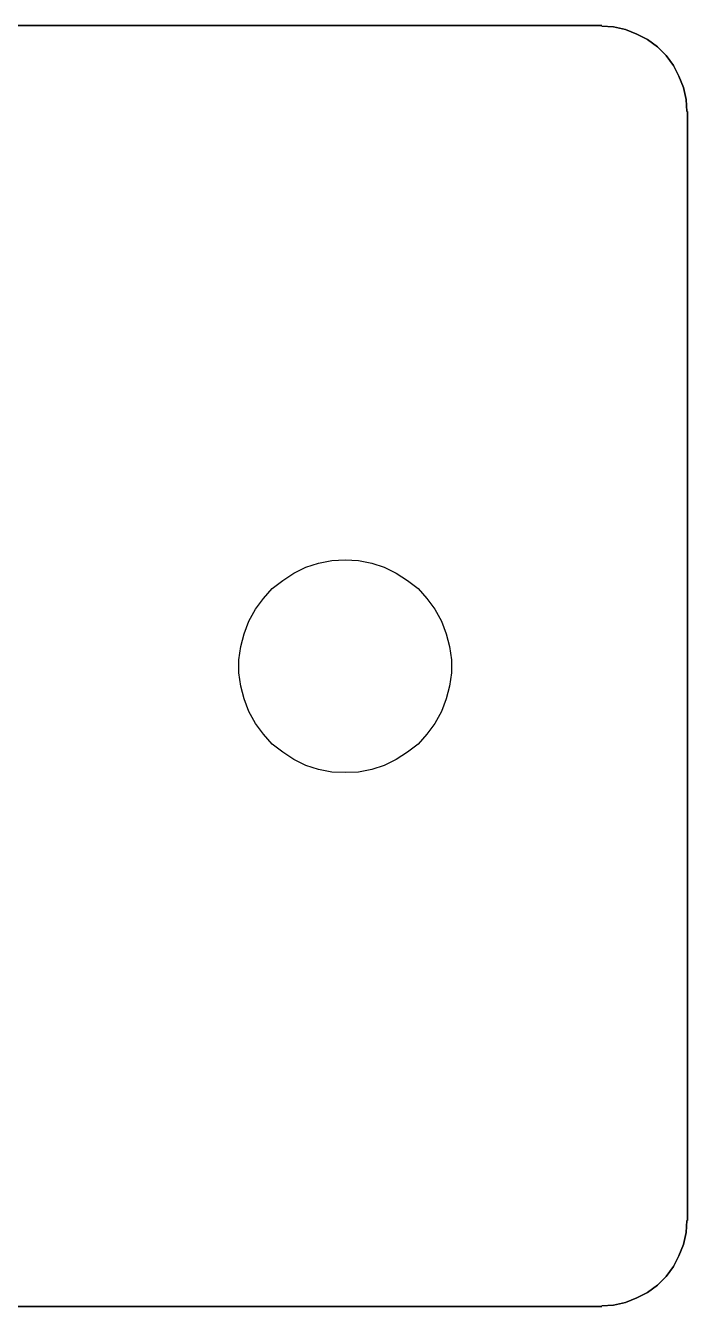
# Model space of a CAD drawing. Header units: millimetres. Extents: x 151130 to 215929, y 2134 to 34533.
# Drawn here: x 163347.33 to 163362.82, y 21972.86 to 22002.84 of the extents above; entities that cross this region are included whole.
import ezdxf

# ---------------------------------------------------------------- set-up
doc = ezdxf.new("R2010")
doc.units = ezdxf.units.MM
doc.layers.add('OH!-Furniture', color=7, linetype='Continuous')

# ---------------------------------------------------------------- blocks, each defined once
blk = doc.blocks.new('GANCHO C SIMPLE-flat-4')
at = {"layer": 'OH!-Furniture', "color": 2, "flags": 128}
for points in [[(-66.058, -1019.401), (-66.058, -1034.2), (-66.058, -1019.401)], [(-96.044, -1019.401), (-96.044, -1034.2), (-96.044, -1019.401)]]:
    blk.add_lwpolyline(points, dxfattribs=at)
for points in [[(-78.554, -1028.193), (-78.569, -1027.882), (-78.631, -1027.571), (-78.725, -1027.275), (-78.865, -1026.995), (-79.036, -1026.731), (-79.223, -1026.482), (-79.456, -1026.279), (-79.705, -1026.093), (-79.985, -1025.937), (-80.281, -1025.828), (-80.576, -1025.75), (-80.888, -1025.704), (-81.199, -1025.704), (-81.51, -1025.75), (-81.806, -1025.828), (-82.101, -1025.937), (-82.381, -1026.093), (-82.63, -1026.279), (-82.864, -1026.482), (-83.051, -1026.731), (-83.222, -1026.995), (-83.362, -1027.275), (-83.455, -1027.571), (-83.517, -1027.882), (-83.533, -1028.193), (-83.517, -1028.504), (-83.455, -1028.816), (-83.362, -1029.111), (-83.222, -1029.391), (-83.051, -1029.656), (-82.864, -1029.905), (-82.63, -1030.107), (-82.381, -1030.294), (-82.101, -1030.449), (-81.806, -1030.558), (-81.51, -1030.636), (-81.199, -1030.683), (-80.888, -1030.683), (-80.576, -1030.636), (-80.281, -1030.558), (-79.985, -1030.449), (-79.705, -1030.294), (-79.456, -1030.107), (-79.223, -1029.905), (-79.036, -1029.656), (-78.865, -1029.391), (-78.725, -1029.111), (-78.631, -1028.816), (-78.569, -1028.504), (-78.554, -1028.193)], [(-78.554, -1028.193), (-78.569, -1027.882), (-78.631, -1027.571), (-78.725, -1027.275), (-78.865, -1026.995), (-79.036, -1026.731), (-79.223, -1026.482), (-79.456, -1026.279), (-79.705, -1026.093), (-79.985, -1025.937), (-80.281, -1025.828), (-80.576, -1025.75), (-80.888, -1025.704), (-81.199, -1025.704), (-81.51, -1025.75), (-81.806, -1025.828), (-82.101, -1025.937), (-82.381, -1026.093), (-82.63, -1026.279), (-82.864, -1026.482), (-83.051, -1026.731), (-83.222, -1026.995), (-83.362, -1027.275), (-83.455, -1027.571), (-83.517, -1027.882), (-83.533, -1028.193), (-83.517, -1028.504), (-83.455, -1028.816), (-83.362, -1029.111), (-83.222, -1029.391), (-83.051, -1029.656), (-82.864, -1029.905), (-82.63, -1030.107), (-82.381, -1030.294), (-82.101, -1030.449), (-81.806, -1030.558), (-81.51, -1030.636), (-81.199, -1030.683), (-80.888, -1030.683), (-80.576, -1030.636), (-80.281, -1030.558), (-79.985, -1030.449), (-79.705, -1030.294), (-79.456, -1030.107), (-79.223, -1029.905), (-79.036, -1029.656), (-78.865, -1029.391), (-78.725, -1029.111), (-78.631, -1028.816), (-78.569, -1028.504), (-78.554, -1028.193)], [(-94.036, -1036.191), (-94.316, -1036.176), (-94.596, -1036.114), (-94.861, -1036.005), (-95.11, -1035.88), (-95.343, -1035.709), (-95.546, -1035.507), (-95.717, -1035.273), (-95.841, -1035.024), (-95.95, -1034.76), (-96.013, -1034.48), (-96.028, -1034.2), (-96.013, -1034.48), (-95.95, -1034.76), (-95.841, -1035.024), (-95.717, -1035.273), (-95.546, -1035.507), (-95.343, -1035.709), (-95.11, -1035.88), (-94.861, -1036.005), (-94.596, -1036.114), (-94.316, -1036.176)], [(-66.074, -1034.2), (-66.09, -1034.48), (-66.152, -1034.76), (-66.261, -1035.024), (-66.385, -1035.273), (-66.556, -1035.507), (-66.759, -1035.709), (-66.992, -1035.88), (-67.241, -1036.005), (-67.506, -1036.114), (-67.786, -1036.176), (-68.066, -1036.191), (-67.786, -1036.176), (-67.506, -1036.114), (-67.241, -1036.005), (-66.992, -1035.88), (-66.759, -1035.709), (-66.556, -1035.507), (-66.385, -1035.273), (-66.261, -1035.024), (-66.152, -1034.76), (-66.09, -1034.48)], [(-94.036, -1036.207), (-68.066, -1036.207)]]:
    blk.add_lwpolyline(points, close=True, dxfattribs=at)
blk = doc.blocks.new('1000')
at = {"layer": 'OH!-Furniture', "xscale": -1}
blk.add_blockref('GANCHO C SIMPLE-flat-4', (882.333, 1383.89), dxfattribs=at)
blk = doc.blocks.new('T2')
at = {"layer": 'OH!-Furniture'}
blk.add_blockref('1000', (241.248, -530.628), dxfattribs=at)

msp = doc.modelspace()

# ---------------------------------------------------------------- block references
at = {"color": 5, "rotation": 90}
msp.add_blockref('T2', (163179.877, 20783.219), dxfattribs=at)

doc.saveas('drawing.dxf')
